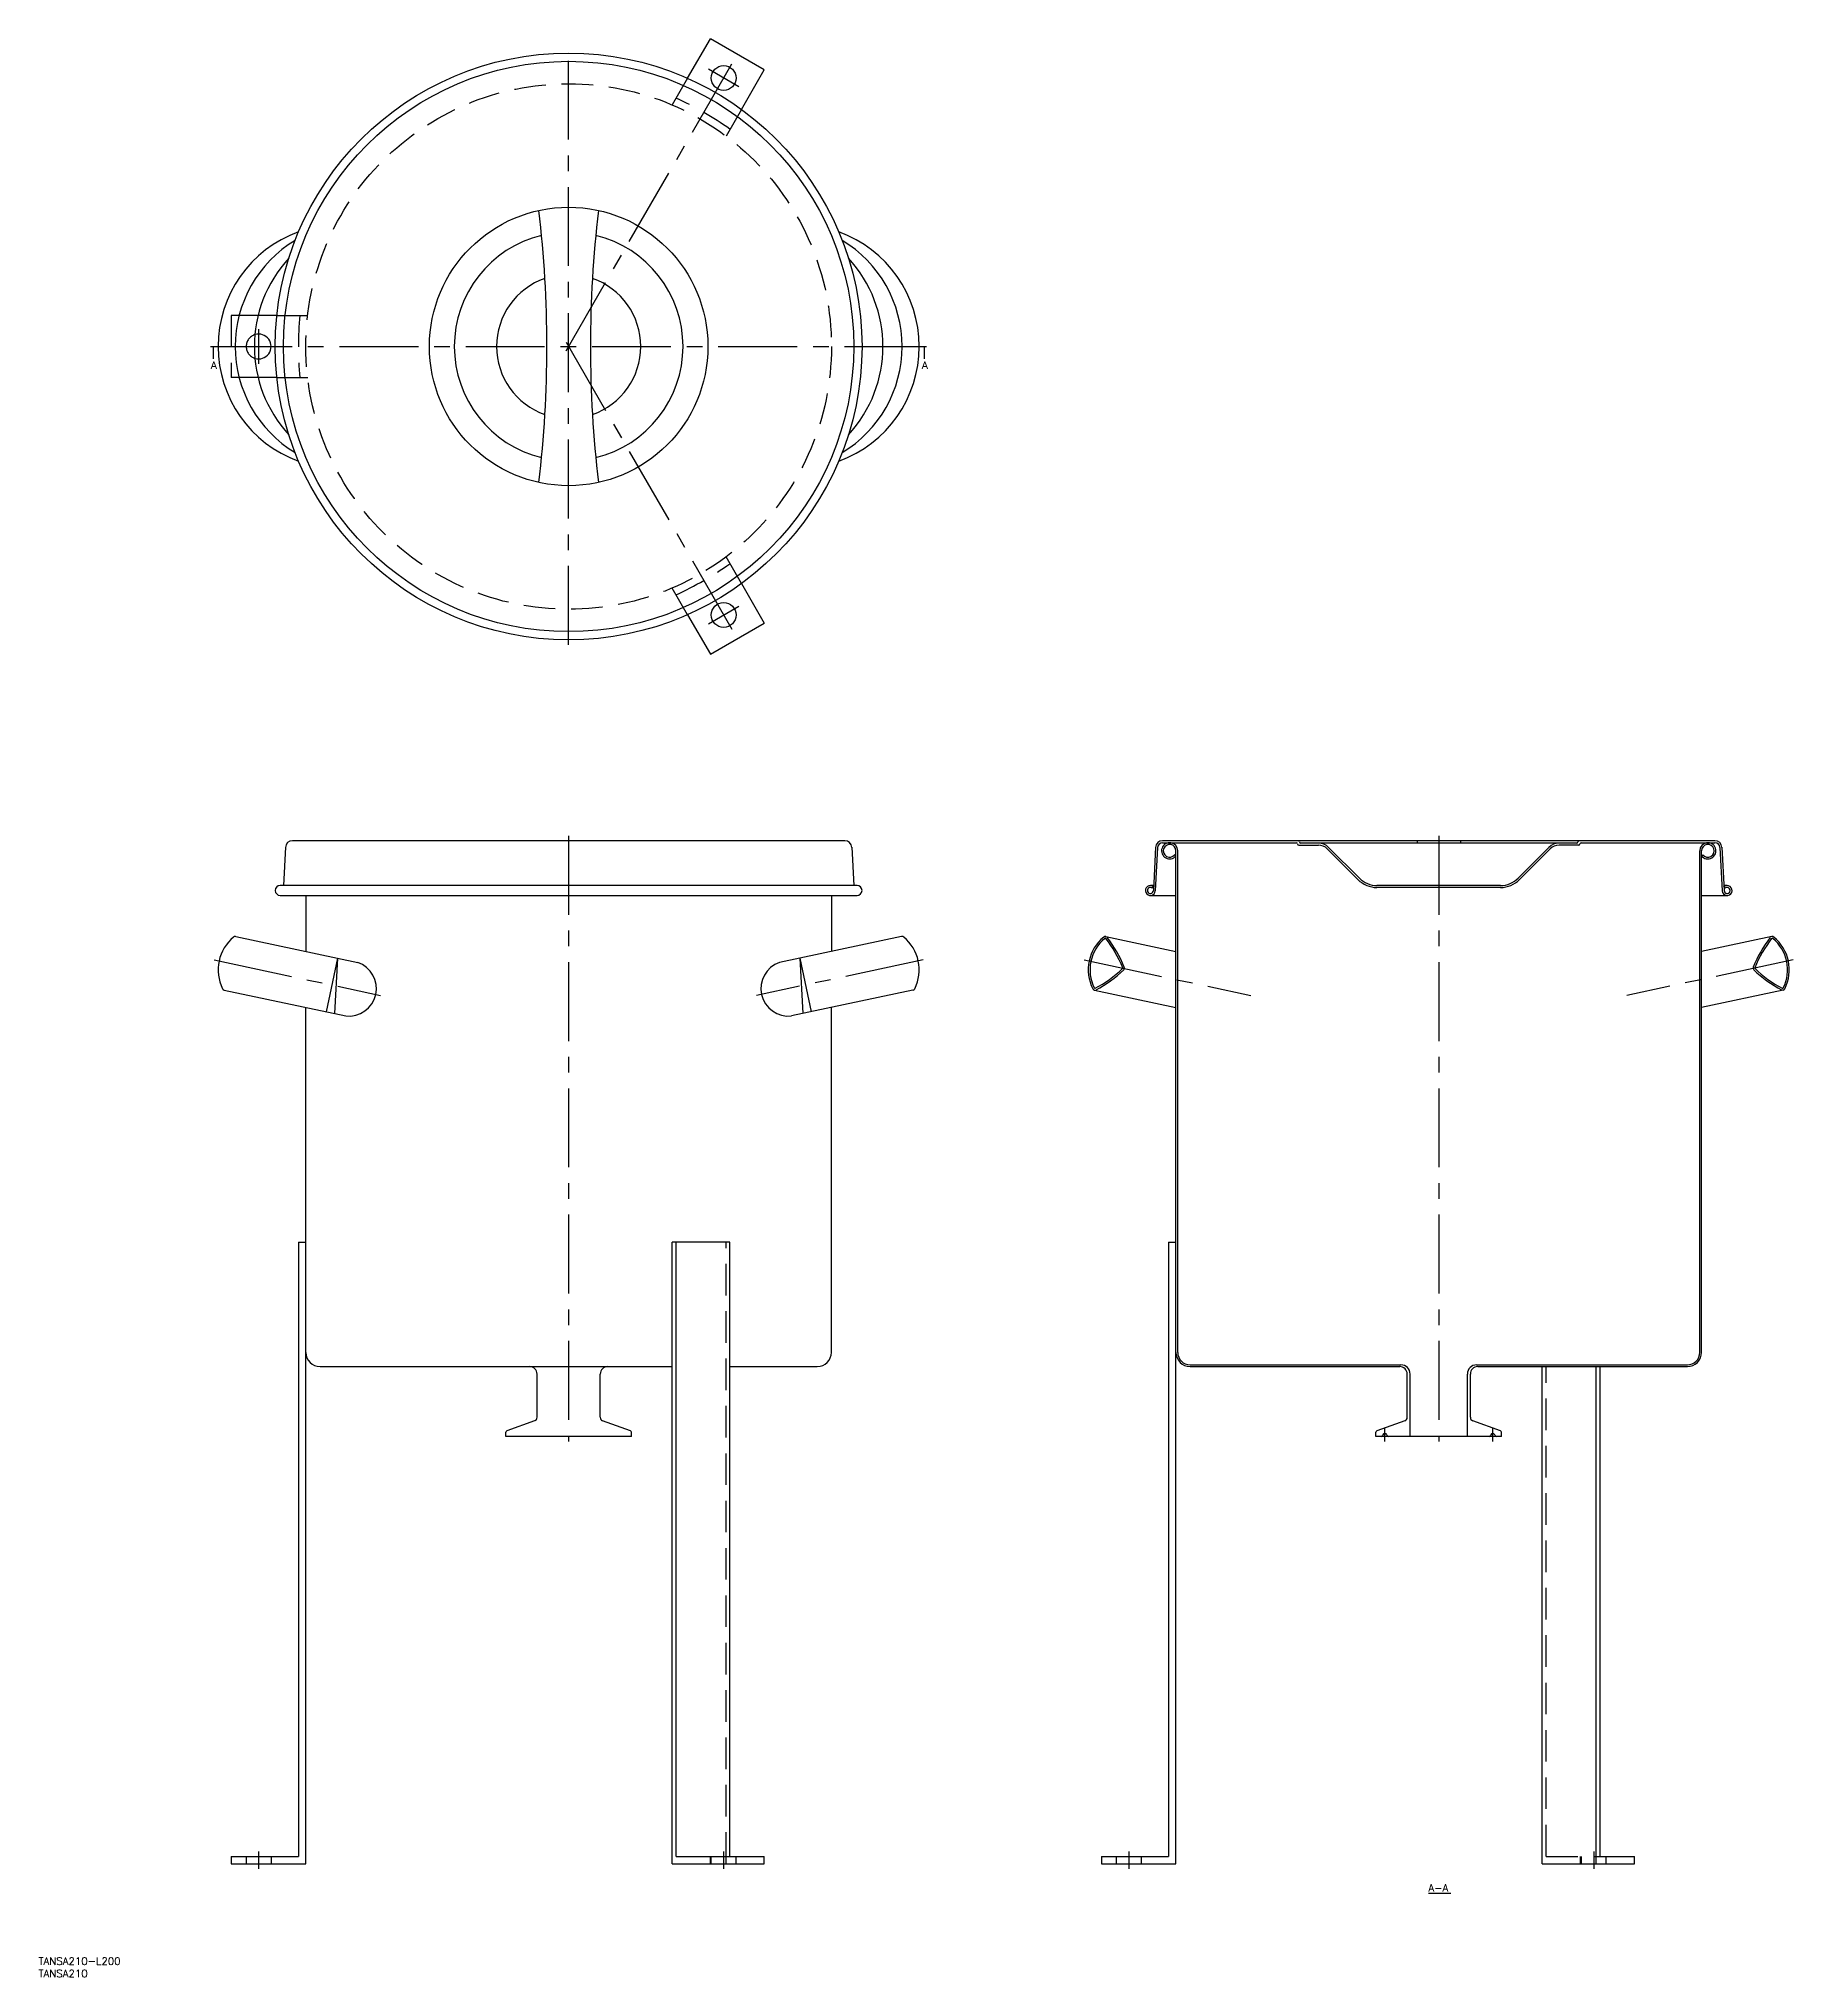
# Model space of a CAD drawing. Extents: x -213 to 493, y -656 to 124.
import ezdxf

# ---------------------------------------------------------------- set-up
doc = ezdxf.new("R2010")
doc.units = 0
doc.linetypes.add('CENTER', pattern=[50.8, 31.75, -6.35, 6.35, -6.35])
doc.linetypes.add('DASHED', pattern=[19.05, 12.7, -6.35])
doc.layers.get('0').update_dxf_attribs({"linetype": 'CONTINUOUS'})
doc.layers.add('CENTER', color=1, linetype='CENTER')
doc.styles.get("Standard").update_dxf_attribs({"font": 'txt.shx', "height": 3, "bigfont": 'bigfont.shx'})

# ---------------------------------------------------------------- blocks, each defined once
blk = doc.blocks.new('*U2')
at = {"color": 7, "linetype": 'CONTINUOUS'}
blk.add_line((345.85, -622.1), (354.85, -622.1), dxfattribs=at)
at = {"color": 137, "linetype": 'CONTINUOUS'}
blk.add_text('A-A', height=3, dxfattribs=at).set_placement((345.85, -621.5))

msp = doc.modelspace()

# ---------------------------------------------------------------- linework, layer by layer
at = {"color": 7, "linetype": 'CONTINUOUS'}
for p, q in [((47.85, 107.87), (57.02, 123.77)), ((78.68, 111.27), (57.02, 123.77)), ((69.5, 95.37), (78.68, 111.27)), ((-117.35, 12.5), (-124.91, 12.5)), ((-117.35, -12.5), (-124.91, -12.5)), ((69.5, -95.37), (78.68, -111.27)), ((47.85, -107.87), (57.02, -123.77)), ((57.02, -123.77), (78.68, -111.27)), ((-113.9, -201.45), (-114.7, -216.8)), ((111.1, -198.8), (-111.1, -198.8)), ((113.9, -201.45), (114.7, -216.8)), ((236.1, -201.45), (235.19, -218.86)), ((236.9, -201.49), (235.99, -218.9)), ((461.1, -198.8), (238.9, -198.8)), ((238.9, -199.6), (292.7, -199.6)), ((293.7, -200.6), (301.6, -200.6)), ((405.5, -199.8), (294.5, -199.8)), ((305.13, -202.06), (317.51, -214.44)), ((305.7, -201.5), (318.07, -213.87)), ((341.25, -198.8), (341.25, -199.8)), ((358.75, -198.8), (358.75, -199.8)), ((394.3, -201.5), (381.93, -213.87)), ((394.87, -202.06), (382.49, -214.44)), ((406.3, -200.6), (398.4, -200.6)), ((407.3, -199.6), (461.1, -199.6)), ((463.1, -201.49), (464.01, -218.9)), ((463.9, -201.45), (464.81, -218.86)), ((244.3, -204.86), (243.75, -204.43)), ((244.3, -610.3), (244.3, -202.85)), ((245, -404.6), (245, -202.85)), ((455, -404.6), (455, -202.85)), ((455.7, -404.6), (455.7, -202.85)), ((455.7, -204.86), (456.25, -204.43)), ((116.01, -216.8), (-116.01, -216.8)), ((235.3, -216.8), (233.99, -216.8)), ((234.76, -217.88), (235.27, -217.26)), ((374.86, -216.8), (325.14, -216.8)), ((374.86, -217.6), (325.14, -217.6)), ((466.01, -216.8), (464.7, -216.8)), ((465.24, -217.88), (464.73, -217.26)), ((-116.01, -220.8), (116.01, -220.8)), ((-105.7, -220.8), (-105.7, -243.35)), ((105.7, -220.8), (105.7, -243.35)), ((233.99, -220.8), (244.3, -220.8)), ((455.7, -220.8), (466.01, -220.8)), ((-133.94, -237.35), (-84.81, -247.79)), ((133.94, -237.35), (84.81, -247.79)), ((216.06, -237.35), (244.3, -243.35)), ((483.94, -237.35), (455.7, -243.35)), ((-93, -246.05), (-97.58, -267.57)), ((-93, -246.05), (-94.17, -268.3)), ((93, -246.05), (94.17, -268.3)), ((93, -246.05), (97.58, -267.57)), ((-138.51, -258.87), (-89.65, -269.26)), ((138.51, -258.87), (89.65, -269.26)), ((211.49, -258.87), (244.3, -265.84)), ((488.51, -258.87), (455.7, -265.84)), ((-105.7, -610.3), (-105.7, -265.84)), ((105.7, -404.6), (105.7, -265.84)), ((-108.7, -360.3), (-108.7, -607.3)), ((-108.7, -360.3), (-105.7, -360.3)), ((41.65, -610.3), (41.65, -360.3)), ((64.89, -360.3), (41.65, -360.3)), ((43.24, -607.3), (43.24, -360.3)), ((64.89, -607.3), (64.89, -360.3)), ((241.3, -360.3), (241.3, -607.3)), ((241.3, -360.3), (244.3, -360.3)), ((-100, -410.3), (41.65, -410.3)), ((64.89, -410.3), (100, -410.3)), ((250, -409.6), (334.8, -409.6)), ((250, -410.3), (334.3, -410.3)), ((365.2, -409.6), (450, -409.6)), ((365.7, -410.3), (450, -410.3)), ((391.65, -610.3), (391.65, -410.3)), ((413.3, -610.3), (413.3, -410.3)), ((414.89, -607.3), (414.89, -410.3)), ((-12.7, -430.71), (-12.7, -413.3)), ((12.7, -430.71), (12.7, -413.3)), ((12.7, -430.71), (12.7, -413.3)), ((337.3, -430.71), (337.3, -413.3)), ((338.5, -438.4), (338.5, -413.3)), ((361.5, -438.4), (361.5, -413.3)), ((362.7, -430.71), (362.7, -413.3)), ((362.7, -430.71), (362.7, -413.3)), ((-13.67, -432.09), (-24.86, -436.16)), ((24.86, -436.16), (13.67, -432.09)), ((336.33, -432.09), (325.14, -436.16)), ((374.86, -436.16), (363.67, -432.09)), ((-25.25, -438.4), (-25.25, -436.71)), ((25.25, -438.4), (-25.25, -438.4)), ((25.25, -438.4), (25.25, -436.71)), ((324.75, -438.4), (324.75, -436.71)), ((375.25, -438.4), (324.75, -438.4)), ((327.49, -437.76), (327.37, -438.04)), ((329.11, -437.76), (329.23, -438.04)), ((370.9, -437.74), (370.77, -438.04)), ((372.5, -437.74), (372.63, -438.04)), ((375.25, -438.4), (375.25, -436.71)), ((-135.7, -607.3), (-108.7, -607.3)), ((-135.7, -607.3), (-135.7, -610.3)), ((43.24, -607.3), (78.68, -607.3)), ((57.02, -610.3), (57.02, -607.3)), ((78.68, -610.3), (78.68, -607.3)), ((214.3, -607.3), (241.3, -607.3)), ((214.3, -607.3), (214.3, -610.3)), ((220.3, -607.3), (220.3, -610.3)), ((230.3, -607.3), (230.3, -610.3)), ((414.89, -607.3), (428.68, -607.3)), ((428.68, -610.3), (428.68, -607.3)), ((-135.7, -610.3), (-105.7, -610.3)), ((41.65, -610.3), (78.68, -610.3)), ((214.3, -610.3), (244.3, -610.3)), ((391.65, -610.3), (428.68, -610.3))]:
    msp.add_line(p, q, dxfattribs=at)
at = {"color": 3, "linetype": 'DASHED'}
for p, q in [((47.85, 107.87), (41.65, 97.15)), ((69.5, 95.37), (63.3, 84.65)), ((-135.7, 12.5), (-135.7, -12.5)), ((-124.91, 12.5), (-135.7, 12.5)), ((-117.35, 12.5), (-104.96, 12.5)), ((-124.91, -12.5), (-135.7, -12.5)), ((-117.35, -12.5), (-104.96, -12.5)), ((69.5, -95.37), (63.3, -84.65)), ((47.85, -107.87), (41.65, -97.15)), ((63.3, -610.3), (63.3, -360.3)), ((393.24, -607.3), (393.24, -410.3)), ((-129.7, -607.3), (-129.7, -610.3)), ((-119.7, -607.3), (-119.7, -610.3)), ((57.35, -610.3), (57.35, -607.3)), ((67.35, -610.3), (67.35, -607.3)), ((393.24, -607.3), (414.89, -607.3)), ((407.02, -610.3), (407.02, -607.3)), ((407.35, -610.3), (407.35, -607.3)), ((417.35, -610.3), (417.35, -607.3))]:
    msp.add_line(p, q, dxfattribs=at)
at = {"color": 7}
for points in [[(-143, 0, 0), (-143, -5, 0)], [(143, 0, 0), (143, -5, 0)]]:
    msp.add_polyline3d(points, dxfattribs=at)
at = {"color": 7, "linetype": 'CONTINUOUS'}
for centre, radius in [((0, 0), 118.01), ((0, 0), 114.7), ((62.35, 107.99), 5), ((0, 0), 56), ((62.35, -107.99), 5)]:
    msp.add_circle(centre, radius, dxfattribs=at)
at = {"color": 3, "linetype": 'DASHED'}
msp.add_circle((0, 0), 105.7, dxfattribs=at)
for centre, radius, start, end in [((-15.05, -26.07), 138.8, 54.83308, 65.16692), ((30.1, 0), 138.8, 174.83308, 185.16692), ((-124.7, 0), 5, 107.52138, 252.47862), ((-15.05, 26.07), 138.8, 294.83308, 305.16692)]:
    msp.add_arc(centre, radius, start, end, dxfattribs=at)
at = {"color": 7, "linetype": 'CONTINUOUS'}
for centre, radius, start, end in [((-470.68, 0), 461.93, 353.19944, 6.80056), ((470.68, 0), 461.93, 173.19944, 186.80056), ((-91.99, 0), 49.01, 109.85038, 250.14962), ((-84.35, 0), 49.79, 121.03686, 238.96314), ((0, 0), 46, 103.72809, 256.27191), ((0, 0), 46, 283.72809, 76.27191), ((91.99, 0), 49.01, 289.85038, 70.14962), ((84.35, 0), 49.79, 301.03686, 58.96314), ((-74.03, 0), 52.39, 137.2967, 222.7033), ((74.03, 0), 52.39, 317.2967, 42.7033), ((0, 0), 29, 109.25214, 250.74786), ((0, 0), 29, 289.25214, 70.74786), ((-124.7, 0), 5, 252.47862, 107.52138), ((-111.1, -201.6), 2.8, 90, 177), ((111.1, -201.6), 2.8, 3, 90), ((238.9, -201.6), 2.8, 90, 177), ((238.9, -201.6), 2, 90, 177), ((241.75, -202.85), 3.25, 0, 321.68512), ((241.75, -202.85), 2.55, 0, 321.68512), ((292.7, -200.1), 0.5, 0, 90), ((293.7, -200.1), 0.5, 180, 270), ((293.5, -199.3), 0.5, 0, 90), ((294.5, -199.3), 0.5, 180, 270), ((301.6, -205.6), 5.8, 45, 90), ((301.6, -205.6), 5, 45, 90), ((398.4, -205.6), 5.8, 90, 135), ((398.4, -205.6), 5, 90, 135), ((405.5, -199.3), 0.5, 270, 0), ((406.5, -199.3), 0.5, 90, 180), ((406.3, -200.1), 0.5, 270, 0), ((407.3, -200.1), 0.5, 90, 180), ((458.25, -202.85), 3.25, 218.31488, 180), ((458.25, -202.85), 2.55, 218.31488, 180), ((461.1, -201.6), 2.8, 3, 90), ((461.1, -201.6), 2, 3, 90), ((-116.01, -218.8), 2, 90, 270), ((116.01, -218.8), 2, 270, 90), ((233.99, -218.8), 2, 50.1301, 357), ((233.99, -218.8), 1.2, 50.1301, 357), ((325.14, -206.8), 10.8, 225, 270), ((325.14, -206.8), 10, 225, 270), ((374.86, -206.8), 10, 270, 315), ((374.86, -206.8), 10.8, 270, 315), ((466.01, -218.8), 2, 183, 129.8699), ((466.01, -218.8), 1.2, 183, 129.8699), ((-123.96, -250.72), 17.04, 129.41991, 206.58009), ((-134.15, -238.33), 1, 78, 129.41991), ((134.15, -238.33), 1, 50.58009, 102), ((123.96, -250.72), 17.04, 333.41991, 50.58009), ((226.04, -250.72), 17.04, 129.41991, 206.58009), ((226.04, -250.72), 16.34, 129.41991, 206.58009), ((215.85, -238.33), 1, 78, 129.41991), ((215.85, -238.33), 0.3, 37.8778, 129.41991), ((177.18, -268.41), 49.3, 22.09662, 37.8778), ((177.18, -268.41), 50, 22.09662, 37.8778), ((522.82, -268.41), 50, 142.1222, 157.90338), ((522.82, -268.41), 49.3, 142.1222, 157.90338), ((484.15, -238.33), 0.3, 50.58009, 142.1222), ((484.15, -238.33), 1, 50.58009, 102), ((473.96, -250.72), 16.34, 333.41991, 50.58009), ((473.96, -250.72), 17.04, 333.41991, 50.58009), ((-88.4, -258.26), 11.07, 263.52848, 71.07294), ((88.4, -258.26), 11.07, 108.92706, 276.47152), ((188.6, -214.68), 49.3, 298.1222, 313.90338), ((188.6, -214.68), 50, 298.1222, 313.90338), ((222.58, -249.98), 0.3, 313.90338, 22.09662), ((222.58, -249.98), 1, 313.90338, 22.09662), ((477.42, -249.98), 1, 157.90338, 226.09662), ((511.4, -214.68), 50, 226.09662, 241.8778), ((477.42, -249.98), 0.3, 157.90338, 226.09662), ((511.4, -214.68), 49.3, 226.09662, 241.8778), ((-138.31, -257.89), 1, 206.58009, 258), ((138.31, -257.89), 1, 282, 333.41991), ((211.69, -257.89), 1, 206.58009, 258), ((211.69, -257.89), 0.3, 206.58009, 298.1222), ((488.31, -257.89), 0.3, 241.8778, 333.41991), ((488.31, -257.89), 1, 282, 333.41991), ((-100, -404.6), 5.7, 180, 270), ((100, -404.6), 5.7, 270, 0), ((250, -404.6), 5.7, 180, 270), ((250, -404.6), 5, 180, 270), ((450, -404.6), 5, 270, 0), ((450, -404.6), 5.7, 270, 0), ((-15.7, -413.3), 3, 0, 90), ((15.7, -413.3), 3, 90, 180), ((334.3, -413.3), 3, 0, 90), ((334.8, -413.3), 3.7, 0, 90), ((365.2, -413.3), 3.7, 90, 180), ((365.7, -413.3), 3, 90, 180), ((-24.66, -436.71), 0.588, 110, 180), ((-14.17, -430.71), 1.47, 290, 0), ((14.17, -430.71), 1.47, 180, 250), ((24.66, -436.71), 0.588, 0, 70), ((325.34, -436.71), 0.588, 110, 180), ((335.83, -430.71), 1.47, 290, 0), ((364.17, -430.71), 1.47, 180, 250), ((374.66, -436.71), 0.588, 0, 70), ((326.83, -437.81), 0.588, 270, 337), ((328.3, -438.1), 0.882, 23, 157), ((329.77, -437.81), 0.588, 203, 270), ((370.23, -437.81), 0.588, 270, 337), ((371.7, -438.1), 0.882, 21.63699, 158.36301), ((373.17, -437.81), 0.588, 203, 270)]:
    msp.add_arc(centre, radius, start, end, dxfattribs=at)
at = {"layer": 'CENTER', "color": 1, "linetype": 'CENTER'}
for p, q in [((-1, -1.73), (68.85, 119.25)), ((0, -120.01), (0, 120.01)), ((68.41, 104.49), (56.29, 111.49)), ((-144, 0), (-142, 0)), ((-143, 0), (143, 0)), ((-124.7, 7), (-124.7, -7)), ((-1, 1.73), (68.85, -119.25)), ((142, 0), (144, 0)), ((56.29, -111.49), (68.41, -104.49)), ((0, -196.8), (0, -440.4)), ((350, -196.8), (350, -440.4)), ((-142.58, -246.76), (-75.62, -260.99)), ((142.58, -246.76), (75.62, -260.99)), ((207.42, -246.76), (274.38, -260.99)), ((492.58, -246.76), (425.62, -260.99)), ((328.3, -440.4), (328.3, -435.22)), ((371.7, -440.4), (371.7, -435.22)), ((-124.7, -605.3), (-124.7, -612.3)), ((62.35, -605.3), (62.35, -612.3)), ((225.3, -605.3), (225.3, -612.3)), ((412.35, -605.3), (412.35, -612.3))]:
    msp.add_line(p, q, dxfattribs=at)

# ---------------------------------------------------------------- block references
at = {"color": 7, "linetype": 'CONTINUOUS'}
msp.add_blockref('*U2', (0, 0), dxfattribs=at)

# ---------------------------------------------------------------- texts
at = {"color": 137, "linetype": 'CONTINUOUS'}
for p in [(-143.87, -9.05), (142.13, -9.05)]:
    msp.add_text('A', height=3, dxfattribs=at).set_placement(p)
at = {"color": 7, "linetype": 'CONTINUOUS'}
for s, p in [('TANSA210-L200', (-213.27, -650.92)), ('TANSA210', (-213.27, -655.92))]:
    msp.add_text(s, height=3, dxfattribs=at).set_placement(p)

doc.saveas('drawing.dxf')
